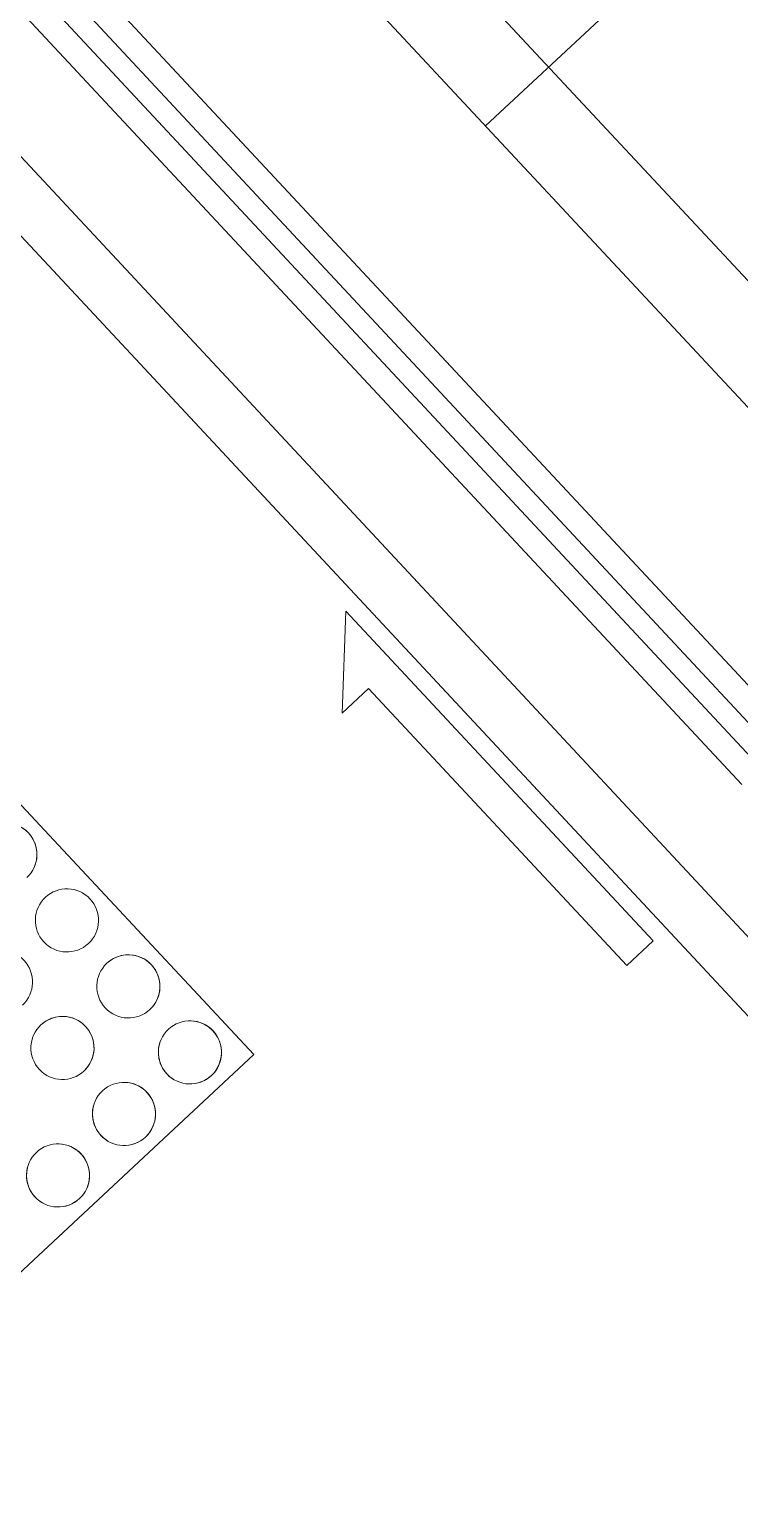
# Model space of a CAD drawing. Header units: millimetres. Extents: x -71377 to 516042, y -145869 to 441446.
# Drawn here: x 239797 to 240191, y 193743 to 194560 of the extents above; entities that cross this region are included whole.
import ezdxf

# ---------------------------------------------------------------- set-up
doc = ezdxf.new("R2010")
doc.units = ezdxf.units.MM
doc.header["$LTSCALE"] = 1000
for name, color, linetype, lineweight in [('A-detl', 7, 'Continuous', 5), ('A-door-hdln', 8, 'Continuous', 5), ('A-ele-8', 8, 'Continuous', 5), ('A-fnsh', 5, 'Continuous', 5), ('A-glas', 5, 'Continuous', 5), ('A-hat', 251, 'Continuous', 5), ('AA_점형블럭', 8, 'Continuous', 5)]:
    doc.layers.add(name, color=color, linetype=linetype, lineweight=lineweight)

# ---------------------------------------------------------------- blocks, each defined once
blk = doc.blocks.new('자동문편개형_로비폰_ - _A_ASD_24x23-V15-지반층 배치도')
at = {"layer": 'A-detl', "lineweight": 9}
for p, q in [((-905.0000000000135, 164.999999999983), (-865.0000000000135, 124.9999999999834)), ((-905.0000000000135, 144.9999999999832), (-905.0000000000138, 164.9999999999831)), ((-1115.000000000013, 124.9999999999817), (-1115.000000000013, 144.9999999999818)), ((-1115.000000000013, 144.9999999999818), (-905.0000000000135, 144.9999999999832)), ((-865.0000000000135, 124.9999999999834), (-1115.000000000013, 124.9999999999817))]:
    blk.add_line(p, q, dxfattribs=at)
at = {"layer": 'A-door-hdln'}
for p, q in [((-1155.000000000013, 84.99999999998325), (1154.999999999994, 84.99999999998325)), ((-35.00000000000747, 29.99999999998443), (-1085.000000000013, 29.99999999998452)), ((-1085.000000000013, -10.00000000001553), (-35.00000000000747, -10.00000000001557)), ((-1155.000000000013, -115.0000000000168), (1154.999999999994, -115.0000000000168))]:
    blk.add_line(p, q, dxfattribs=at)
at = {"layer": 'A-glas'}
for p, q in [((-1085.000000000013, 15.99999999998445), (-35.00000000000747, 15.99999999998444)), ((-35.00000000000747, 3.999999999984436), (-1085.000000000013, 3.999999999984472))]:
    blk.add_line(p, q, dxfattribs=at)
blk = doc.blocks.new('점자블럭_원형_개수_ - 점자블럭_원형_개수_-V17-지반층 배치도')
at = {"layer": 'AA_점형블럭'}
for p, q in [((6.767919558114955e-14, 0), (3.383959779057477e-14, -300)), ((3.383959779057477e-14, -300), (300.0000000000001, -300))]:
    blk.add_line(p, q, dxfattribs=at)
for centre, radius, start, end in [((25.00000000000033, -175), 17.50000000000001, 2.671665932429354e-13, 180), ((25.00000000000008, -174.9999999999995), 17.50000000000001, 3.180554681463517e-13, 179.9999999999999), ((25.00000000000033, -175), 17.49999999999999, 135.0000000000003, 180.0000000000003), ((25.00000000000008, -174.9999999999995), 17.49999999999999, 135.0000000000003, 180.0000000000003), ((25.00000000000033, -175), 17.5, 30.00000000000066, 105.0000000000004), ((25.00000000000008, -174.9999999999995), 17.49999999999999, 30.00000000000064, 105.0000000000005), ((25.00000000000033, -175), 17.50000000000004, 179.9999999999997, 359.9999999999993), ((25.00000000000033, -175), 17.5, 179.9999999999999, 314.9999999999997), ((25.00000000000008, -174.9999999999995), 17.50000000000005, 179.9999999999997, 359.9999999999993), ((25.00000000000008, -174.9999999999995), 17.49999999999999, 179.9999999999998, 314.9999999999997), ((25.00000000000036, -225), 17.5, 2.798888119687895e-13, 179.9999999999997), ((25.00000000000032, -224.9999999999996), 17.50000000000002, 2.791618280415978e-13, 179.9999999999998), ((25.00000000000036, -225), 17.49999999999999, 30.00000000000068, 105.0000000000006), ((25.00000000000032, -224.9999999999996), 17.50000000000002, 30.00000000000067, 105.0000000000004), ((75.00000000000036, -224.9999999999999), 17.49999999999999, 3.053332494204976e-13, 180), ((75.00000000000036, -224.9999999999999), 17.5, 8.651108733580766e-13, 180.0000000000003), ((75.00000000000036, -224.9999999999995), 17.50000000000001, 3.180554681463517e-13, 179.9999999999999), ((75.00000000000036, -224.9999999999995), 17.49999999999999, 8.374854841247945e-13, 179.9999999999999), ((25.00000000000036, -225), 17.50000000000001, 135.0000000000003, 180.0000000000002), ((25.00000000000032, -224.9999999999996), 17.49999999999998, 135.0000000000004, 180.0000000000003), ((25.00000000000036, -225), 17.50000000000005, 179.9999999999996, 359.9999999999994), ((25.00000000000036, -225), 17.49999999999998, 179.9999999999998, 314.9999999999997), ((25.00000000000032, -224.9999999999996), 17.50000000000004, 179.9999999999997, 359.9999999999993), ((25.00000000000032, -224.9999999999996), 17.49999999999999, 179.9999999999997, 314.9999999999997), ((75.00000000000036, -224.9999999999999), 17.50000000000006, 179.9999999999997, 359.9999999999992), ((75.00000000000036, -224.9999999999999), 17.49999999999999, 179.9999999999998, 0), ((75.00000000000036, -224.9999999999995), 17.50000000000007, 179.9999999999997, 359.9999999999993), ((75.00000000000036, -224.9999999999995), 17.50000000000003, 180.0000000000001, 359.9999999999996), ((125.0000000000004, -224.9999999999997), 17.50000000000005, 179.9999999999997, 359.9999999999991), ((125.0000000000004, -224.9999999999997), 17.49999999999999, 180.0000000000002, 5.088887490341627e-14), ((125.0000000000003, -224.9999999999992), 17.49999999999998, 179.9999999999997, 359.9999999999991), ((125.0000000000003, -224.9999999999992), 17.49999999999997, 180.0000000000002, 1.526666247102488e-13), ((25.00000000000034, -275), 17.5, 2.035554996136651e-13, 179.9999999999999), ((25.00000000000034, -274.9999999999995), 17.50000000000004, 4.198332179531842e-13, 179.9999999999997), ((25.00000000000034, -275), 17.50000000000001, 30.00000000000044, 105.0000000000004), ((25.00000000000034, -274.9999999999995), 17.50000000000001, 30.00000000000061, 105.0000000000005), ((75.00000000000036, -274.9999999999999), 17.5, 3.722157707221304e-13, 179.9999999999998), ((75.00000000000036, -274.9999999999999), 17.49999999999998, 1.017777498068325e-12, 180.0000000000003), ((75.00000000000034, -274.9999999999994), 17.50000000000002, 3.116943587834246e-13, 179.9999999999999), ((75.00000000000034, -274.9999999999994), 17.49999999999998, 5.025276396712356e-13, 180.0000000000003), ((125.0000000000003, -274.9999999999998), 17.50000000000007, 2.798888119687895e-13, 179.9999999999995), ((125.0000000000003, -274.9999999999998), 17.50000000000002, 8.014997797288062e-13, 180.0000000000002), ((125.0000000000003, -274.9999999999992), 17.50000000000003, 2.798888119687895e-13, 179.9999999999999), ((125.0000000000003, -274.9999999999992), 17.49999999999996, 8.078608890917333e-13, 180.0000000000002), ((25.00000000000034, -275), 17.50000000000002, 135.0000000000003, 180.0000000000003), ((25.00000000000034, -274.9999999999995), 17.49999999999997, 135.0000000000004, 180.0000000000003), ((25.00000000000034, -275), 17.50000000000007, 179.9999999999997, 359.9999999999991), ((25.00000000000034, -275), 17.49999999999998, 179.9999999999998, 314.9999999999997), ((25.00000000000034, -274.9999999999995), 17.50000000000002, 179.9999999999997, 359.9999999999994), ((25.00000000000034, -274.9999999999995), 17.49999999999997, 180, 314.9999999999997), ((75.00000000000036, -274.9999999999999), 17.50000000000006, 179.9999999999997, 359.9999999999993), ((75.00000000000036, -274.9999999999999), 17.49999999999997, 179.9999999999998, 0), ((75.00000000000034, -274.9999999999994), 17.5000000000001, 179.9999999999998, 359.9999999999991), ((75.00000000000034, -274.9999999999994), 17.5, 180.0000000000002, 359.9999999999996), ((125.0000000000003, -274.9999999999998), 17.49999999999997, 179.9999999999996, 359.9999999999994), ((125.0000000000003, -274.9999999999998), 17.49999999999996, 180.0000000000001, 5.088887490341627e-14), ((125.0000000000003, -274.9999999999992), 17.50000000000007, 179.9999999999997, 359.9999999999992), ((125.0000000000003, -274.9999999999992), 17.49999999999996, 180.0000000000002, 5.088887490341627e-14), ((175.0000000000004, -274.9999999999991), 17.50000000000007, 179.9999999999995, 359.9999999999994), ((175.0000000000004, -274.9999999999991), 17.5, 180, 0), ((175.0000000000003, -274.9999999999987), 17.49999999999999, 179.9999999999997, 359.9999999999994), ((175.0000000000003, -274.9999999999987), 17.50000000000003, 179.9999999999998, 0)]:
    blk.add_arc(centre, radius, start, end, dxfattribs=at)

msp = doc.modelspace()

# ---------------------------------------------------------------- hatches: boundary and pattern name
at = {"layer": 'A-hat'}
h = msp.add_hatch(dxfattribs=at)
h.set_pattern_fill('FP_198', color=256, scale=1000, style=0, pattern_type=2)
h.set_pattern_definition([(223, (240173.6028845727, 197083.0328709872), (409.1990160374991, -438.8122209715023), []), (313, (240173.6028845727, 197083.0328709872), (438.8122209715023, 409.1990160374991), [])])
h.paths.add_polyline_path([(240325.6256001897, 191073.5357494725), (243788.5830530766, 194302.795958018), (241585.7282985044, 196665.0683663513), (241732.0012898422, 196801.4701434273), (241766.1012086424, 196764.9024590894), (244377.0316163853, 199199.6345595264), (244192.8920548637, 199397.1000549533), (244302.5973618638, 199499.4019132294), (243470.5593431455, 200391.6534110747), (243360.8540361454, 200289.3515527985), (241730.87791751, 202037.2868641494), (241847.8967613047, 202146.4087061175), (240698.7272438551, 203378.737566474), (238233.4504268996, 201066.4041583589), (240964.9784025026, 198137.19800329), (238664.8679173677, 195992.3131107727), (240772.2451531135, 193732.4323205002), (239207.1482634514, 192272.9557958639), (240310.9985264509, 191089.2213649838)])
h.paths.add_polyline_path([(240389.7203727283, 194428.5643429694), (239779.5562255359, 195090.1717858291), (239995.3279403569, 195291.3821738516), (240609.1264787558, 194633.1638557689), (240404.5269659562, 194442.3717151319)])
h.paths.add_polyline_path([(239560.1501195086, 195391.4834438007), (239150.9510939093, 195830.2956558557), (239370.3571999369, 196034.8951686554), (239779.5562255359, 195596.0829566004), (239574.1826917958, 195404.5690297275)])

# ---------------------------------------------------------------- linework, layer by layer
at = {"layer": 'A-ele-8'}
for p, q in [((238770.5799195678, 195878.9553911263), (240345.9961681247, 194189.5283747144)), ((240215.2947308503, 193992.444295463), (238564.8586609333, 195762.3202174183))]:
    msp.add_line(p, q, dxfattribs=at)
at = {"layer": 'A-fnsh'}
for p, q in [((238770.5759170582, 195878.9553911263), (240345.9953158007, 194189.5283747144)), ((240447.1741786818, 193743.784041974), (238564.8586609336, 195762.3202174185))]:
    msp.add_line(p, q, dxfattribs=at)

# ---------------------------------------------------------------- block references
at = {"layer": 'A-detl', "lineweight": 9, "rotation": 133.0000012484762}
msp.add_blockref('자동문편개형_로비폰_ - _A_ASD_24x23-V15-지반층 배치도', (239474.182369869, 194955.8120696805), dxfattribs=at)
at = {"layer": 'AA_점형블럭', "rotation": 133.0000012484766}
msp.add_blockref('점자블럭_원형_개수_ - 점자블럭_원형_개수_-V17-지반층 배치도', (239702.2479071447, 193787.485869502), dxfattribs=at)

doc.saveas('drawing.dxf')
